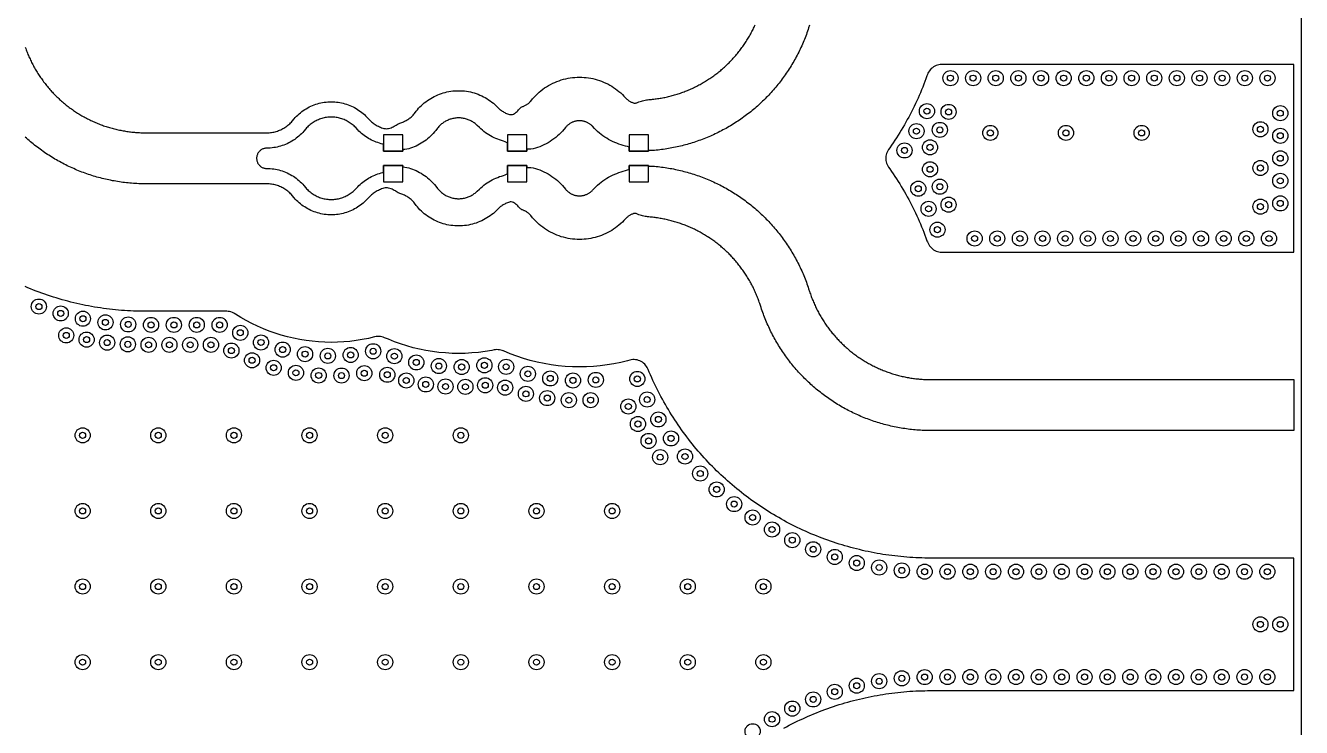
# Model space of a CAD drawing. Header units: millimetres. Extents: x 0 to 99, y -63 to 63.
# Drawn here: x 56.86 to 99.03, y -3.41 to 19.8 of the extents above; entities that cross this region are included whole.
import ezdxf

# ---------------------------------------------------------------- set-up
doc = ezdxf.new("R2010")
doc.units = ezdxf.units.MM
for name, color, linetype in [('BOARD_OUTLINE', 5, 'Continuous'), ('RES_PADS_0402', 6, 'Continuous'), ('TOP_COPPER', 1, 'Continuous'), ('TOP_GROUND_POUR', 3, 'Continuous'), ('VIA_HOLES', 7, 'Continuous'), ('VIA_PADS', 2, 'Continuous')]:
    doc.layers.add(name, color=color, linetype=linetype)

msp = doc.modelspace()

# ---------------------------------------------------------------- linework, layer by layer
at = {"layer": 'BOARD_OUTLINE'}
msp.add_lwpolyline([(-0.25, -63.449), (99.034, -63.449), (99.034, 63.449), (-0.25, 63.449)], close=True, dxfattribs=at)
at = {"layer": 'RES_PADS_0402'}
for points in [[(68.697, 15.65), (69.337, 15.65), (69.337, 16.19), (68.697, 16.19)], [(72.79, 15.65), (73.43, 15.65), (73.43, 16.19), (72.79, 16.19)], [(76.813, 15.65), (77.453, 15.65), (77.453, 16.19), (76.813, 16.19)], [(68.697, 14.63), (69.337, 14.63), (69.337, 15.17), (68.697, 15.17)], [(72.79, 14.63), (73.43, 14.63), (73.43, 15.17), (72.79, 15.17)], [(76.813, 14.63), (77.453, 14.63), (77.453, 15.17), (76.813, 15.17)]]:
    msp.add_lwpolyline(points, close=True, dxfattribs=at)
at = {"layer": 'TOP_COPPER'}
for points in [[(56.854, 19.08), (56.868, 19.04), (56.882, 19.001), (56.897, 18.962), (56.912, 18.924), (56.928, 18.885), (56.943, 18.846), (56.96, 18.808), (56.976, 18.77), (56.993, 18.732), (57.011, 18.694), (57.028, 18.656), (57.046, 18.619), (57.065, 18.581), (57.084, 18.544), (57.103, 18.507), (57.123, 18.47), (57.142, 18.434), (57.163, 18.398), (57.183, 18.361), (57.204, 18.325), (57.226, 18.29), (57.247, 18.254), (57.27, 18.219), (57.292, 18.184), (57.315, 18.149), (57.338, 18.114), (57.361, 18.08), (57.385, 18.045), (57.409, 18.011), (57.434, 17.978), (57.458, 17.944), (57.483, 17.911), (57.509, 17.878), (57.535, 17.845), (57.561, 17.813), (57.587, 17.781), (57.614, 17.749), (57.641, 17.717), (57.668, 17.686), (57.696, 17.654), (57.724, 17.624), (57.752, 17.593), (57.781, 17.563), (57.81, 17.533), (57.839, 17.503), (57.868, 17.473), (57.898, 17.444), (57.928, 17.415), (57.958, 17.387), (57.989, 17.359), (58.02, 17.331), (58.051, 17.303), (58.082, 17.276), (58.114, 17.249), (58.146, 17.222), (58.178, 17.195), (58.211, 17.169), (58.243, 17.144), (58.276, 17.118), (58.31, 17.093), (58.343, 17.068), (58.377, 17.044), (58.411, 17.02), (58.445, 16.996), (58.479, 16.973), (58.514, 16.949), (58.549, 16.927), (58.584, 16.904), (58.619, 16.882), (58.655, 16.86), (58.691, 16.839), (58.727, 16.818), (58.763, 16.797), (58.799, 16.777), (58.836, 16.757), (58.873, 16.738), (58.91, 16.718), (58.947, 16.7), (58.984, 16.681), (59.022, 16.663), (59.059, 16.645), (59.097, 16.628), (59.135, 16.611), (59.173, 16.594), (59.212, 16.578), (59.25, 16.562), (59.289, 16.547), (59.328, 16.532), (59.367, 16.517), (59.406, 16.503), (59.445, 16.489), (59.484, 16.475), (59.524, 16.462), (59.564, 16.449), (59.603, 16.437), (59.643, 16.425), (59.683, 16.414), (59.723, 16.402), (59.764, 16.392), (59.804, 16.381), (59.844, 16.371), (59.885, 16.362), (59.926, 16.352), (59.966, 16.344), (60.007, 16.335), (60.048, 16.327), (60.089, 16.32), (60.13, 16.313), (60.171, 16.306), (60.212, 16.299), (60.253, 16.294), (60.295, 16.288), (60.336, 16.283), (60.377, 16.278), (60.419, 16.274), (60.46, 16.27), (60.502, 16.266), (60.543, 16.263), (60.585, 16.261), (60.627, 16.258), (60.668, 16.257), (60.71, 16.255), (60.751, 16.254), (60.793, 16.253), (60.835, 16.253), (64.835, 16.253), (64.875, 16.254), (64.914, 16.256), (64.954, 16.26), (64.994, 16.265), (65.033, 16.271), (65.072, 16.279), (65.111, 16.288), (65.149, 16.299), (65.187, 16.311), (65.225, 16.324), (65.262, 16.339), (65.298, 16.355), (65.334, 16.372), (65.37, 16.39), (65.404, 16.41), (65.438, 16.431), (65.471, 16.454), (65.503, 16.477), (65.535, 16.502), (65.565, 16.527), (65.595, 16.554), (65.623, 16.582), (65.651, 16.61), (65.678, 16.64), (65.74, 16.716), (65.779, 16.759), (65.819, 16.801), (65.86, 16.841), (65.904, 16.88), (65.948, 16.918), (65.994, 16.954), (66.041, 16.988), (66.089, 17.02), (66.138, 17.051), (66.189, 17.08), (66.24, 17.107), (66.292, 17.132), (66.346, 17.155), (66.4, 17.177), (66.454, 17.196), (66.51, 17.213), (66.566, 17.229), (66.622, 17.242), (66.679, 17.254), (66.737, 17.263), (66.794, 17.27), (66.852, 17.275), (66.91, 17.279), (66.968, 17.28), (67.025, 17.279), (67.082, 17.276), (67.139, 17.271), (67.196, 17.263), (67.253, 17.254), (67.309, 17.243), (67.365, 17.23), (67.42, 17.215), (67.475, 17.198), (67.529, 17.179), (67.582, 17.159), (67.635, 17.136), (67.686, 17.112), (67.737, 17.085), (67.787, 17.057), (67.836, 17.027), (67.884, 16.996), (67.93, 16.963), (67.976, 16.928), (68.02, 16.891), (68.063, 16.854), (68.104, 16.814), (68.144, 16.773), (68.209, 16.702), (68.237, 16.674), (68.265, 16.647), (68.295, 16.621), (68.325, 16.596), (68.356, 16.572), (68.388, 16.549), (68.421, 16.527), (68.455, 16.507), (68.489, 16.488), (68.524, 16.47), (68.559, 16.453), (68.595, 16.437), (68.632, 16.423), (68.669, 16.41), (68.706, 16.399), (68.745, 16.391), (68.785, 16.388), (68.824, 16.39), (68.864, 16.396), (68.904, 16.406), (68.942, 16.419), (68.98, 16.435), (69.017, 16.453), (69.051, 16.472), (69.085, 16.491), (69.117, 16.511), (69.149, 16.53), (69.179, 16.547), (69.209, 16.563), (69.239, 16.576), (69.27, 16.587), (69.3, 16.597), (69.33, 16.608), (69.36, 16.62), (69.389, 16.633), (69.418, 16.647), (69.447, 16.662), (69.474, 16.678), (69.502, 16.695), (69.528, 16.713), (69.554, 16.732), (69.579, 16.752), (69.604, 16.772), (69.627, 16.794), (69.65, 16.817), (69.672, 16.84), (69.694, 16.864), (69.714, 16.889), (69.772, 16.966), (69.813, 17.016), (69.856, 17.064), (69.9, 17.111), (69.947, 17.156), (69.994, 17.2), (70.043, 17.242), (70.094, 17.282), (70.146, 17.32), (70.2, 17.356), (70.254, 17.39), (70.31, 17.423), (70.367, 17.453), (70.426, 17.481), (70.485, 17.507), (70.545, 17.531), (70.606, 17.553), (70.667, 17.572), (70.729, 17.59), (70.792, 17.605), (70.856, 17.617), (70.919, 17.628), (70.983, 17.636), (71.048, 17.642), (71.112, 17.645), (71.177, 17.646), (71.242, 17.645), (71.308, 17.642), (71.373, 17.636), (71.438, 17.627), (71.503, 17.616), (71.567, 17.603), (71.631, 17.588), (71.694, 17.57), (71.756, 17.55), (71.818, 17.527), (71.879, 17.503), (71.939, 17.476), (71.998, 17.447), (72.055, 17.416), (72.112, 17.383), (72.167, 17.347), (72.221, 17.31), (72.274, 17.271), (72.325, 17.23), (72.374, 17.187), (72.422, 17.142), (72.491, 17.072), (72.515, 17.05), (72.54, 17.029), (72.565, 17.008), (72.591, 16.989), (72.618, 16.97), (72.645, 16.953), (72.673, 16.936), (72.702, 16.921), (72.731, 16.906), (72.761, 16.893), (72.791, 16.881), (72.822, 16.87), (72.853, 16.86), (72.885, 16.854), (72.918, 16.854), (72.952, 16.86), (72.986, 16.872), (73.019, 16.888), (73.051, 16.908), (73.081, 16.932), (73.11, 16.957), (73.136, 16.984), (73.161, 17.01), (73.183, 17.036), (73.205, 17.059), (73.225, 17.08), (73.245, 17.097), (73.265, 17.11), (73.285, 17.119), (73.306, 17.126), (73.327, 17.134), (73.348, 17.143), (73.368, 17.152), (73.388, 17.162), (73.407, 17.173), (73.427, 17.184), (73.445, 17.197), (73.463, 17.21), (73.481, 17.223), (73.498, 17.238), (73.515, 17.252), (73.531, 17.268), (73.546, 17.284), (73.561, 17.301), (73.623, 17.377), (73.674, 17.435), (73.727, 17.49), (73.782, 17.543), (73.839, 17.595), (73.897, 17.644), (73.958, 17.691), (74.02, 17.735), (74.084, 17.777), (74.15, 17.817), (74.217, 17.854), (74.285, 17.889), (74.354, 17.921), (74.425, 17.95), (74.497, 17.977), (74.569, 18.001), (74.643, 18.023), (74.717, 18.041), (74.792, 18.057), (74.868, 18.07), (74.943, 18.08), (75.02, 18.087), (75.096, 18.091), (75.173, 18.093), (75.247, 18.091), (75.322, 18.087), (75.396, 18.081), (75.47, 18.071), (75.543, 18.059), (75.616, 18.044), (75.689, 18.026), (75.76, 18.006), (75.831, 17.983), (75.901, 17.958), (75.97, 17.93), (76.038, 17.899), (76.105, 17.867), (76.171, 17.831), (76.235, 17.793), (76.298, 17.753), (76.359, 17.711), (76.419, 17.666), (76.477, 17.62), (76.533, 17.571), (76.588, 17.52), (76.641, 17.467), (76.706, 17.397), (76.721, 17.381), (76.737, 17.366), (76.753, 17.352), (76.77, 17.339), (76.788, 17.326), (76.806, 17.313), (76.824, 17.302), (76.843, 17.291), (76.862, 17.28), (76.881, 17.271), (76.901, 17.262), (76.921, 17.254), (76.941, 17.246), (76.962, 17.24), (76.983, 17.236), (77.005, 17.234), (77.027, 17.236), (77.05, 17.24), (77.071, 17.246), (77.093, 17.254), (77.113, 17.264), (77.133, 17.275), (77.175, 17.288), (77.217, 17.299), (77.258, 17.311), (77.299, 17.322), (77.34, 17.331), (77.382, 17.339), (77.423, 17.345), (77.464, 17.349), (77.505, 17.353), (77.546, 17.357), (77.587, 17.361), (77.628, 17.366), (77.669, 17.371), (77.71, 17.376), (77.751, 17.382), (77.792, 17.388), (77.833, 17.395), (77.874, 17.402), (77.915, 17.41), (77.955, 17.417), (77.996, 17.426), (78.036, 17.434), (78.076, 17.443), (78.117, 17.453), (78.157, 17.463), (78.197, 17.473), (78.237, 17.484), (78.277, 17.495), (78.317, 17.506), (78.356, 17.518), (78.396, 17.53), (78.435, 17.543), (78.474, 17.555), (78.514, 17.569), (78.553, 17.583), (78.591, 17.597), (78.63, 17.611), (78.669, 17.626), (78.707, 17.641), (78.745, 17.657), (78.784, 17.673), (78.822, 17.689), (78.859, 17.706), (78.897, 17.723), (78.935, 17.741), (78.972, 17.758), (79.009, 17.777), (79.046, 17.795), (79.083, 17.814), (79.119, 17.834), (79.156, 17.853), (79.192, 17.873), (79.228, 17.894), (79.264, 17.914), (79.299, 17.935), (79.335, 17.957), (79.37, 17.979), (79.405, 18.001), (79.439, 18.023), (79.474, 18.046), (79.508, 18.069), (79.542, 18.093), (79.576, 18.116), (79.61, 18.14), (79.643, 18.165), (79.676, 18.19), (79.709, 18.215), (79.742, 18.24), (79.774, 18.266), (79.806, 18.292), (79.838, 18.318), (79.87, 18.345), (79.901, 18.372), (79.932, 18.399), (79.963, 18.427), (79.993, 18.455), (80.024, 18.483), (80.054, 18.512), (80.083, 18.54), (80.113, 18.569), (80.142, 18.599), (80.171, 18.629), (80.199, 18.658), (80.227, 18.689), (80.255, 18.719), (80.283, 18.75), (80.31, 18.781), (80.337, 18.812), (80.364, 18.844), (80.39, 18.876), (80.417, 18.908), (80.442, 18.94), (80.468, 18.973), (80.493, 19.005), (80.518, 19.039), (80.542, 19.072), (80.566, 19.105), (80.59, 19.139), (80.614, 19.173), (80.637, 19.208), (80.66, 19.242), (80.682, 19.277), (80.705, 19.312), (80.726, 19.347), (80.748, 19.382), (80.769, 19.418), (80.79, 19.453), (80.81, 19.489), (80.83, 19.526), (80.85, 19.562), (80.869, 19.599), (80.888, 19.635), (80.907, 19.672), (80.925, 19.709), (80.943, 19.747), (80.961, 19.784), (80.978, 19.822)], [(82.775, 19.817), (82.745, 19.723), (82.727, 19.668), (82.708, 19.613), (82.689, 19.559), (82.669, 19.504), (82.649, 19.45), (82.628, 19.396), (82.606, 19.342), (82.584, 19.289), (82.562, 19.235), (82.539, 19.182), (82.515, 19.129), (82.491, 19.077), (82.467, 19.024), (82.442, 18.972), (82.416, 18.92), (82.39, 18.868), (82.364, 18.817), (82.337, 18.766), (82.309, 18.715), (82.281, 18.664), (82.252, 18.614), (82.223, 18.564), (82.194, 18.514), (82.164, 18.464), (82.133, 18.415), (82.102, 18.366), (82.071, 18.318), (82.039, 18.269), (82.006, 18.221), (81.973, 18.174), (81.94, 18.127), (81.906, 18.08), (81.872, 18.033), (81.837, 17.987), (81.802, 17.941), (81.766, 17.895), (81.73, 17.85), (81.693, 17.805), (81.656, 17.76), (81.619, 17.716), (81.581, 17.672), (81.543, 17.629), (81.504, 17.586), (81.465, 17.543), (81.425, 17.501), (81.386, 17.459), (81.345, 17.417), (81.304, 17.376), (81.263, 17.335), (81.222, 17.295), (81.18, 17.255), (81.137, 17.216), (81.095, 17.177), (81.052, 17.138), (81.008, 17.1), (80.964, 17.062), (80.92, 17.025), (80.875, 16.988), (80.83, 16.951), (80.785, 16.915), (80.739, 16.88), (80.693, 16.844), (80.647, 16.81), (80.6, 16.776), (80.553, 16.742), (80.506, 16.708), (80.458, 16.676), (80.41, 16.643), (80.362, 16.611), (80.313, 16.58), (80.264, 16.549), (80.215, 16.518), (80.166, 16.488), (80.116, 16.459), (80.066, 16.43), (80.015, 16.401), (79.965, 16.373), (79.914, 16.346), (79.862, 16.319), (79.811, 16.292), (79.759, 16.266), (79.707, 16.241), (79.655, 16.216), (79.603, 16.191), (79.55, 16.167), (79.497, 16.144), (79.444, 16.121), (79.39, 16.099), (79.337, 16.077), (79.283, 16.055), (79.229, 16.035), (79.175, 16.014), (79.12, 15.994), (79.066, 15.975), (79.011, 15.957), (78.956, 15.938), (78.901, 15.921), (78.845, 15.904), (78.79, 15.887), (78.734, 15.871), (78.678, 15.856), (78.622, 15.841), (78.566, 15.827), (78.51, 15.813), (78.454, 15.8), (78.397, 15.787), (78.341, 15.775), (78.284, 15.763), (78.227, 15.752), (78.17, 15.742), (78.113, 15.732), (78.056, 15.723), (77.999, 15.714), (77.941, 15.706), (77.884, 15.698), (77.826, 15.691), (77.769, 15.684), (77.711, 15.678), (77.654, 15.673), (77.596, 15.668), (77.538, 15.665), (77.48, 15.665), (77.453, 15.666), (77.453, 15.65), (76.813, 15.65), (76.813, 15.78), (76.761, 15.795), (76.688, 15.815), (76.617, 15.837), (76.545, 15.859), (76.475, 15.882), (76.404, 15.907), (76.335, 15.935), (76.267, 15.965), (76.201, 15.998), (76.135, 16.034), (76.071, 16.071), (76.008, 16.111), (75.947, 16.154), (75.887, 16.198), (75.829, 16.245), (75.772, 16.294), (75.718, 16.345), (75.665, 16.398), (75.6, 16.468), (75.585, 16.484), (75.569, 16.498), (75.552, 16.513), (75.535, 16.526), (75.518, 16.539), (75.5, 16.551), (75.482, 16.563), (75.463, 16.574), (75.444, 16.584), (75.425, 16.594), (75.405, 16.603), (75.385, 16.611), (75.364, 16.618), (75.344, 16.625), (75.323, 16.631), (75.302, 16.636), (75.281, 16.64), (75.259, 16.644), (75.238, 16.647), (75.216, 16.649), (75.194, 16.65), (75.173, 16.65), (75.15, 16.65), (75.128, 16.649), (75.106, 16.647), (75.084, 16.644), (75.062, 16.64), (75.04, 16.635), (75.018, 16.63), (74.997, 16.624), (74.976, 16.617), (74.955, 16.609), (74.934, 16.6), (74.914, 16.591), (74.894, 16.581), (74.875, 16.57), (74.856, 16.558), (74.837, 16.546), (74.819, 16.533), (74.801, 16.52), (74.784, 16.505), (74.768, 16.49), (74.752, 16.475), (74.736, 16.459), (74.722, 16.442), (74.659, 16.366), (74.608, 16.308), (74.555, 16.253), (74.5, 16.199), (74.444, 16.148), (74.385, 16.099), (74.324, 16.052), (74.262, 16.008), (74.198, 15.966), (74.133, 15.926), (74.066, 15.889), (73.998, 15.854), (73.928, 15.822), (73.857, 15.792), (73.786, 15.766), (73.713, 15.742), (73.639, 15.723), (73.563, 15.712), (73.486, 15.709), (73.43, 15.712), (73.43, 15.65), (72.79, 15.65), (72.79, 15.922), (72.779, 15.927), (72.717, 15.953), (72.655, 15.976), (72.592, 15.997), (72.53, 16.017), (72.468, 16.04), (72.408, 16.064), (72.348, 16.091), (72.289, 16.12), (72.231, 16.151), (72.175, 16.185), (72.119, 16.22), (72.065, 16.257), (72.013, 16.297), (71.962, 16.338), (71.912, 16.381), (71.864, 16.425), (71.795, 16.495), (71.771, 16.517), (71.747, 16.539), (71.721, 16.559), (71.695, 16.579), (71.668, 16.597), (71.641, 16.615), (71.613, 16.631), (71.584, 16.647), (71.555, 16.661), (71.525, 16.674), (71.495, 16.687), (71.465, 16.698), (71.434, 16.708), (71.402, 16.717), (71.371, 16.724), (71.339, 16.731), (71.307, 16.736), (71.274, 16.74), (71.242, 16.743), (71.209, 16.745), (71.177, 16.746), (71.145, 16.745), (71.113, 16.743), (71.081, 16.74), (71.049, 16.736), (71.017, 16.731), (70.986, 16.725), (70.955, 16.717), (70.924, 16.709), (70.893, 16.699), (70.863, 16.688), (70.833, 16.676), (70.804, 16.664), (70.775, 16.65), (70.747, 16.635), (70.719, 16.618), (70.692, 16.601), (70.665, 16.583), (70.639, 16.565), (70.614, 16.545), (70.59, 16.524), (70.566, 16.502), (70.543, 16.48), (70.521, 16.457), (70.5, 16.432), (70.479, 16.408), (70.421, 16.331), (70.38, 16.281), (70.337, 16.232), (70.293, 16.185), (70.247, 16.14), (70.199, 16.097), (70.15, 16.055), (70.099, 16.015), (70.047, 15.977), (69.994, 15.94), (69.939, 15.906), (69.883, 15.874), (69.826, 15.843), (69.768, 15.815), (69.709, 15.789), (69.649, 15.765), (69.588, 15.744), (69.526, 15.724), (69.463, 15.71), (69.399, 15.701), (69.337, 15.697), (69.337, 15.65), (68.697, 15.65), (68.697, 15.865), (68.674, 15.874), (68.619, 15.893), (68.565, 15.911), (68.51, 15.928), (68.456, 15.947), (68.403, 15.967), (68.35, 15.99), (68.298, 16.014), (68.247, 16.041), (68.198, 16.069), (68.149, 16.099), (68.101, 16.13), (68.054, 16.163), (68.009, 16.198), (67.965, 16.235), (67.922, 16.272), (67.88, 16.312), (67.84, 16.353), (67.775, 16.424), (67.748, 16.452), (67.719, 16.479), (67.69, 16.505), (67.66, 16.53), (67.628, 16.554), (67.596, 16.577), (67.564, 16.599), (67.53, 16.619), (67.496, 16.638), (67.461, 16.656), (67.425, 16.673), (67.389, 16.689), (67.353, 16.703), (67.316, 16.716), (67.278, 16.727), (67.24, 16.738), (67.202, 16.747), (67.163, 16.754), (67.125, 16.761), (67.086, 16.765), (67.047, 16.769), (67.007, 16.771), (66.968, 16.772), (66.928, 16.771), (66.888, 16.769), (66.849, 16.765), (66.809, 16.76), (66.77, 16.754), (66.731, 16.746), (66.692, 16.737), (66.654, 16.726), (66.616, 16.714), (66.578, 16.701), (66.541, 16.686), (66.504, 16.67), (66.468, 16.653), (66.433, 16.634), (66.399, 16.615), (66.365, 16.594), (66.332, 16.571), (66.299, 16.548), (66.268, 16.523), (66.238, 16.498), (66.208, 16.471), (66.179, 16.443), (66.152, 16.414), (66.125, 16.385), (66.063, 16.309), (66.024, 16.266), (65.984, 16.224), (65.942, 16.183), (65.899, 16.144), (65.855, 16.107), (65.809, 16.071), (65.762, 16.037), (65.714, 16.005), (65.665, 15.974), (65.614, 15.945), (65.563, 15.918), (65.51, 15.893), (65.457, 15.87), (65.403, 15.848), (65.348, 15.829), (65.293, 15.811), (65.237, 15.796), (65.181, 15.783), (65.124, 15.771), (65.066, 15.762), (65.009, 15.755), (64.951, 15.749), (64.893, 15.746), (64.835, 15.745), (64.813, 15.745), (64.791, 15.742), (64.769, 15.739), (64.748, 15.734), (64.727, 15.727), (64.706, 15.72), (64.686, 15.711), (64.667, 15.7), (64.649, 15.689), (64.631, 15.676), (64.614, 15.662), (64.598, 15.647), (64.583, 15.631), (64.569, 15.614), (64.556, 15.596), (64.544, 15.578), (64.534, 15.558), (64.525, 15.538), (64.517, 15.518), (64.511, 15.497), (64.506, 15.475), (64.502, 15.454), (64.5, 15.432), (64.5, 15.41), (64.5, 15.388), (64.502, 15.366), (64.506, 15.345), (64.511, 15.323), (64.517, 15.302), (64.525, 15.282), (64.534, 15.262), (64.544, 15.242), (64.556, 15.224), (64.569, 15.206), (64.583, 15.189), (64.598, 15.173), (64.614, 15.158), (64.631, 15.144), (64.649, 15.131), (64.667, 15.12), (64.686, 15.109), (64.706, 15.1), (64.727, 15.093), (64.748, 15.086), (64.769, 15.081), (64.791, 15.078), (64.813, 15.075), (64.835, 15.075), (64.893, 15.074), (64.951, 15.071), (65.009, 15.065), (65.066, 15.058), (65.124, 15.049), (65.181, 15.037), (65.237, 15.024), (65.293, 15.009), (65.348, 14.991), (65.403, 14.972), (65.457, 14.95), (65.51, 14.927), (65.563, 14.902), (65.614, 14.875), (65.665, 14.846), (65.714, 14.815), (65.762, 14.783), (65.809, 14.749), (65.855, 14.713), (65.899, 14.676), (65.942, 14.637), (65.984, 14.596), (66.024, 14.554), (66.063, 14.511), (66.125, 14.435), (66.152, 14.406), (66.179, 14.377), (66.208, 14.349), (66.238, 14.322), (66.268, 14.297), (66.299, 14.272), (66.332, 14.249), (66.365, 14.226), (66.399, 14.205), (66.433, 14.186), (66.468, 14.167), (66.504, 14.15), (66.541, 14.134), (66.578, 14.119), (66.616, 14.106), (66.654, 14.094), (66.692, 14.083), (66.731, 14.074), (66.77, 14.066), (66.809, 14.06), (66.849, 14.055), (66.888, 14.051), (66.928, 14.049), (66.968, 14.048), (67.007, 14.049), (67.047, 14.051), (67.086, 14.055), (67.125, 14.059), (67.163, 14.066), (67.202, 14.073), (67.24, 14.082), (67.278, 14.093), (67.316, 14.104), (67.353, 14.117), (67.389, 14.131), (67.425, 14.147), (67.461, 14.164), (67.496, 14.182), (67.53, 14.201), (67.564, 14.221), (67.596, 14.243), (67.628, 14.266), (67.66, 14.29), (67.69, 14.315), (67.719, 14.341), (67.748, 14.368), (67.775, 14.396), (67.84, 14.467), (67.88, 14.508), (67.922, 14.548), (67.965, 14.585), (68.009, 14.622), (68.054, 14.657), (68.101, 14.69), (68.149, 14.721), (68.198, 14.751), (68.247, 14.779), (68.298, 14.806), (68.35, 14.83), (68.403, 14.853), (68.456, 14.873), (68.51, 14.892), (68.565, 14.909), (68.619, 14.927), (68.674, 14.946), (68.697, 14.955), (68.697, 15.17), (69.337, 15.17), (69.337, 15.123), (69.399, 15.119), (69.463, 15.11), (69.526, 15.096), (69.588, 15.076), (69.649, 15.055), (69.709, 15.031), (69.768, 15.005), (69.826, 14.977), (69.883, 14.946), (69.939, 14.914), (69.994, 14.88), (70.047, 14.843), (70.099, 14.805), (70.15, 14.765), (70.199, 14.723), (70.247, 14.68), (70.293, 14.635), (70.337, 14.588), (70.38, 14.539), (70.421, 14.489), (70.479, 14.412), (70.5, 14.388), (70.521, 14.363), (70.543, 14.34), (70.566, 14.318), (70.59, 14.296), (70.614, 14.275), (70.639, 14.255), (70.665, 14.237), (70.692, 14.219), (70.719, 14.202), (70.747, 14.185), (70.775, 14.17), (70.804, 14.156), (70.833, 14.144), (70.863, 14.132), (70.893, 14.121), (70.924, 14.111), (70.955, 14.103), (70.986, 14.095), (71.017, 14.089), (71.049, 14.084), (71.081, 14.08), (71.113, 14.077), (71.145, 14.075), (71.177, 14.074), (71.209, 14.075), (71.242, 14.077), (71.274, 14.08), (71.307, 14.084), (71.339, 14.089), (71.371, 14.096), (71.402, 14.103), (71.434, 14.112), (71.465, 14.122), (71.495, 14.133), (71.525, 14.146), (71.555, 14.159), (71.584, 14.173), (71.613, 14.189), (71.641, 14.205), (71.668, 14.223), (71.695, 14.241), (71.721, 14.261), (71.747, 14.281), (71.771, 14.303), (71.795, 14.325), (71.864, 14.395), (71.912, 14.439), (71.962, 14.482), (72.013, 14.523), (72.065, 14.563), (72.119, 14.6), (72.175, 14.635), (72.231, 14.669), (72.289, 14.7), (72.348, 14.729), (72.408, 14.756), (72.468, 14.78), (72.53, 14.803), (72.592, 14.823), (72.655, 14.844), (72.717, 14.867), (72.779, 14.893), (72.79, 14.898), (72.79, 15.17), (73.43, 15.17), (73.43, 15.108), (73.486, 15.111), (73.563, 15.108), (73.639, 15.097), (73.713, 15.078), (73.786, 15.054), (73.857, 15.028), (73.928, 14.998), (73.998, 14.966), (74.066, 14.931), (74.133, 14.894), (74.198, 14.854), (74.262, 14.812), (74.324, 14.768), (74.385, 14.721), (74.444, 14.672), (74.5, 14.621), (74.555, 14.567), (74.608, 14.512), (74.659, 14.454), (74.722, 14.378), (74.736, 14.361), (74.752, 14.345), (74.768, 14.33), (74.784, 14.315), (74.801, 14.3), (74.819, 14.287), (74.837, 14.274), (74.856, 14.262), (74.875, 14.25), (74.894, 14.239), (74.914, 14.229), (74.934, 14.22), (74.955, 14.211), (74.976, 14.203), (74.997, 14.196), (75.018, 14.19), (75.04, 14.185), (75.062, 14.18), (75.084, 14.176), (75.106, 14.173), (75.128, 14.171), (75.15, 14.17), (75.173, 14.17), (75.194, 14.17), (75.216, 14.171), (75.238, 14.173), (75.259, 14.176), (75.281, 14.18), (75.302, 14.184), (75.323, 14.189), (75.344, 14.195), (75.364, 14.202), (75.385, 14.209), (75.405, 14.217), (75.425, 14.226), (75.444, 14.236), (75.463, 14.246), (75.482, 14.257), (75.5, 14.269), (75.518, 14.281), (75.535, 14.294), (75.552, 14.307), (75.569, 14.322), (75.585, 14.336), (75.6, 14.352), (75.665, 14.422), (75.718, 14.475), (75.772, 14.526), (75.829, 14.575), (75.887, 14.622), (75.947, 14.666), (76.008, 14.709), (76.071, 14.749), (76.135, 14.786), (76.201, 14.822), (76.267, 14.855), (76.335, 14.885), (76.404, 14.913), (76.475, 14.938), (76.545, 14.961), (76.617, 14.983), (76.688, 15.005), (76.761, 15.025), (76.813, 15.04), (76.813, 15.17), (77.453, 15.17), (77.453, 15.154), (77.48, 15.155), (77.538, 15.155), (77.596, 15.152), (77.654, 15.147), (77.711, 15.142), (77.769, 15.136), (77.826, 15.129), (77.884, 15.122), (77.941, 15.114), (77.999, 15.106), (78.056, 15.097), (78.113, 15.088), (78.17, 15.078), (78.227, 15.068), (78.284, 15.057), (78.341, 15.045), (78.397, 15.033), (78.454, 15.02), (78.51, 15.007), (78.566, 14.993), (78.622, 14.979), (78.678, 14.964), (78.734, 14.949), (78.79, 14.933), (78.845, 14.916), (78.901, 14.899), (78.956, 14.882), (79.011, 14.863), (79.066, 14.845), (79.12, 14.826), (79.175, 14.806), (79.229, 14.785), (79.283, 14.765), (79.337, 14.743), (79.39, 14.721), (79.444, 14.699), (79.497, 14.676), (79.55, 14.653), (79.603, 14.629), (79.655, 14.604), (79.707, 14.579), (79.759, 14.554), (79.811, 14.528), (79.862, 14.501), (79.914, 14.474), (79.965, 14.447), (80.015, 14.419), (80.066, 14.39), (80.116, 14.361), (80.166, 14.332), (80.215, 14.302), (80.264, 14.271), (80.313, 14.24), (80.362, 14.209), (80.41, 14.177), (80.458, 14.144), (80.506, 14.112), (80.553, 14.078), (80.6, 14.044), (80.647, 14.01), (80.693, 13.976), (80.739, 13.94), (80.785, 13.905), (80.83, 13.869), (80.875, 13.832), (80.92, 13.795), (80.964, 13.758), (81.008, 13.72), (81.052, 13.682), (81.095, 13.643), (81.137, 13.604), (81.18, 13.565), (81.222, 13.525), (81.263, 13.485), (81.304, 13.444), (81.345, 13.403), (81.386, 13.361), (81.425, 13.319), (81.465, 13.277), (81.504, 13.234), (81.543, 13.191), (81.581, 13.148), (81.619, 13.104), (81.656, 13.06), (81.693, 13.015), (81.73, 12.97), (81.766, 12.925), (81.802, 12.879), (81.837, 12.833), (81.872, 12.787), (81.906, 12.74), (81.94, 12.693), (81.973, 12.646), (82.006, 12.599), (82.039, 12.551), (82.071, 12.502), (82.102, 12.454), (82.133, 12.405), (82.164, 12.356), (82.194, 12.306), (82.223, 12.256), (82.252, 12.206), (82.281, 12.156), (82.309, 12.105), (82.337, 12.054), (82.364, 12.003), (82.39, 11.952), (82.416, 11.9), (82.442, 11.848), (82.467, 11.796), (82.491, 11.743), (82.515, 11.691), (82.539, 11.638), (82.562, 11.585), (82.584, 11.531), (82.606, 11.478), (82.628, 11.424), (82.649, 11.37), (82.669, 11.316), (82.689, 11.261), (82.708, 11.207), (82.727, 11.152), (82.745, 11.097), (82.775, 11.003), (82.788, 10.963), (82.802, 10.924), (82.816, 10.885), (82.83, 10.846), (82.844, 10.808), (82.859, 10.769), (82.875, 10.731), (82.89, 10.692), (82.906, 10.654), (82.923, 10.616), (82.94, 10.578), (82.957, 10.541), (82.974, 10.503), (82.992, 10.466), (83.01, 10.429), (83.029, 10.392), (83.048, 10.355), (83.067, 10.319), (83.087, 10.282), (83.107, 10.246), (83.128, 10.21), (83.148, 10.174), (83.169, 10.139), (83.191, 10.104), (83.213, 10.068), (83.235, 10.033), (83.257, 9.999), (83.28, 9.964), (83.303, 9.93), (83.327, 9.896), (83.351, 9.862), (83.375, 9.829), (83.399, 9.795), (83.424, 9.762), (83.449, 9.729), (83.475, 9.697), (83.501, 9.664), (83.527, 9.632), (83.553, 9.601), (83.58, 9.569), (83.607, 9.538), (83.634, 9.507), (83.662, 9.476), (83.69, 9.445), (83.718, 9.415), (83.747, 9.385), (83.775, 9.356), (83.805, 9.326), (83.834, 9.297), (83.864, 9.268), (83.894, 9.24), (83.924, 9.212), (83.954, 9.184), (83.985, 9.156), (84.016, 9.129), (84.048, 9.102), (84.079, 9.075), (84.111, 9.049), (84.143, 9.023), (84.176, 8.997), (84.208, 8.972), (84.241, 8.946), (84.274, 8.922), (84.308, 8.897), (84.341, 8.873), (84.375, 8.849), (84.409, 8.826), (84.443, 8.803), (84.478, 8.78), (84.513, 8.757), (84.547, 8.735), (84.583, 8.714), (84.618, 8.692), (84.654, 8.671), (84.689, 8.65), (84.725, 8.63), (84.762, 8.61), (84.798, 8.59), (84.835, 8.571), (84.871, 8.552), (84.908, 8.533), (84.945, 8.515), (84.983, 8.497), (85.02, 8.48), (85.058, 8.463), (85.096, 8.446), (85.134, 8.43), (85.172, 8.414), (85.21, 8.398), (85.249, 8.383), (85.287, 8.368), (85.326, 8.353), (85.365, 8.339), (85.404, 8.326), (85.443, 8.312), (85.482, 8.299), (85.522, 8.287), (85.561, 8.274), (85.601, 8.263), (85.64, 8.251), (85.68, 8.24), (85.72, 8.23), (85.76, 8.219), (85.801, 8.21), (85.841, 8.2), (85.881, 8.191), (85.922, 8.182), (85.962, 8.174), (86.003, 8.166), (86.043, 8.159), (86.084, 8.152), (86.125, 8.145), (86.166, 8.139), (86.207, 8.133), (86.248, 8.127), (86.289, 8.122), (86.33, 8.118), (86.371, 8.114), (86.412, 8.11), (86.453, 8.106), (86.495, 8.103), (86.536, 8.101), (86.577, 8.098), (86.619, 8.096), (86.66, 8.095), (86.701, 8.094), (86.743, 8.093), (86.784, 8.093), (98.784, 8.093), (98.784, 6.407), (86.784, 6.407), (86.726, 6.407), (86.668, 6.408), (86.61, 6.409), (86.552, 6.411), (86.495, 6.414), (86.437, 6.417), (86.379, 6.421), (86.321, 6.425), (86.264, 6.43), (86.206, 6.435), (86.148, 6.441), (86.091, 6.448), (86.033, 6.455), (85.976, 6.462), (85.919, 6.471), (85.861, 6.479), (85.804, 6.489), (85.747, 6.499), (85.69, 6.509), (85.633, 6.52), (85.577, 6.532), (85.52, 6.544), (85.464, 6.556), (85.407, 6.57), (85.351, 6.583), (85.295, 6.598), (85.239, 6.613), (85.183, 6.628), (85.127, 6.644), (85.072, 6.661), (85.017, 6.678), (84.961, 6.695), (84.906, 6.713), (84.852, 6.732), (84.797, 6.751), (84.743, 6.771), (84.688, 6.791), (84.634, 6.812), (84.58, 6.833), (84.527, 6.855), (84.473, 6.878), (84.42, 6.901), (84.367, 6.924), (84.315, 6.948), (84.262, 6.973), (84.21, 6.998), (84.158, 7.023), (84.106, 7.049), (84.055, 7.076), (84.004, 7.103), (83.953, 7.13), (83.902, 7.158), (83.852, 7.187), (83.801, 7.216), (83.752, 7.245), (83.702, 7.275), (83.653, 7.306), (83.604, 7.337), (83.555, 7.368), (83.507, 7.4), (83.459, 7.432), (83.411, 7.465), (83.364, 7.499), (83.317, 7.532), (83.27, 7.567), (83.224, 7.601), (83.178, 7.636), (83.132, 7.672), (83.087, 7.708), (83.042, 7.745), (82.997, 7.781), (82.953, 7.819), (82.909, 7.857), (82.866, 7.895), (82.823, 7.933), (82.78, 7.973), (82.738, 8.012), (82.696, 8.052), (82.654, 8.092), (82.613, 8.133), (82.572, 8.174), (82.532, 8.216), (82.492, 8.258), (82.452, 8.3), (82.413, 8.343), (82.374, 8.386), (82.336, 8.429), (82.298, 8.473), (82.261, 8.517), (82.224, 8.562), (82.187, 8.606), (82.151, 8.652), (82.116, 8.697), (82.08, 8.743), (82.046, 8.79), (82.011, 8.836), (81.977, 8.883), (81.944, 8.931), (81.911, 8.978), (81.879, 9.026), (81.847, 9.074), (81.815, 9.123), (81.784, 9.172), (81.754, 9.221), (81.724, 9.271), (81.694, 9.32), (81.665, 9.371), (81.636, 9.421), (81.608, 9.471), (81.581, 9.522), (81.554, 9.574), (81.527, 9.625), (81.501, 9.677), (81.475, 9.729), (81.45, 9.781), (81.426, 9.833), (81.402, 9.886), (81.378, 9.939), (81.355, 9.992), (81.333, 10.045), (81.311, 10.099), (81.289, 10.153), (81.269, 10.207), (81.248, 10.261), (81.228, 10.315), (81.209, 10.37), (81.19, 10.425), (81.172, 10.48), (81.142, 10.574), (81.129, 10.614), (81.115, 10.653), (81.102, 10.692), (81.087, 10.73), (81.073, 10.769), (81.058, 10.808), (81.043, 10.846), (81.027, 10.884), (81.011, 10.923), (80.994, 10.961), (80.978, 10.998), (80.961, 11.036), (80.943, 11.073), (80.925, 11.111), (80.907, 11.148), (80.888, 11.185), (80.869, 11.221), (80.85, 11.258), (80.83, 11.294), (80.81, 11.331), (80.79, 11.367), (80.769, 11.402), (80.748, 11.438), (80.726, 11.473), (80.705, 11.508), (80.682, 11.543), (80.66, 11.578), (80.637, 11.612), (80.614, 11.647), (80.59, 11.681), (80.566, 11.715), (80.542, 11.748), (80.518, 11.781), (80.493, 11.815), (80.468, 11.847), (80.442, 11.88), (80.417, 11.912), (80.39, 11.944), (80.364, 11.976), (80.337, 12.008), (80.31, 12.039), (80.283, 12.07), (80.255, 12.101), (80.227, 12.131), (80.199, 12.162), (80.171, 12.191), (80.142, 12.221), (80.113, 12.251), (80.083, 12.28), (80.054, 12.308), (80.024, 12.337), (79.993, 12.365), (79.963, 12.393), (79.932, 12.421), (79.901, 12.448), (79.87, 12.475), (79.838, 12.502), (79.806, 12.528), (79.774, 12.554), (79.742, 12.58), (79.709, 12.605), (79.676, 12.63), (79.643, 12.655), (79.61, 12.68), (79.576, 12.704), (79.542, 12.727), (79.508, 12.751), (79.474, 12.774), (79.439, 12.797), (79.405, 12.819), (79.37, 12.841), (79.335, 12.863), (79.299, 12.885), (79.264, 12.906), (79.228, 12.926), (79.192, 12.947), (79.156, 12.967), (79.119, 12.986), (79.083, 13.006), (79.046, 13.025), (79.009, 13.043), (78.972, 13.062), (78.935, 13.079), (78.897, 13.097), (78.859, 13.114), (78.822, 13.131), (78.784, 13.147), (78.745, 13.163), (78.707, 13.179), (78.669, 13.194), (78.63, 13.209), (78.591, 13.223), (78.553, 13.237), (78.514, 13.251), (78.474, 13.265), (78.435, 13.277), (78.396, 13.29), (78.356, 13.302), (78.317, 13.314), (78.277, 13.325), (78.237, 13.336), (78.197, 13.347), (78.157, 13.357), (78.117, 13.367), (78.076, 13.377), (78.036, 13.386), (77.996, 13.394), (77.955, 13.403), (77.915, 13.41), (77.874, 13.418), (77.833, 13.425), (77.792, 13.432), (77.751, 13.438), (77.71, 13.444), (77.669, 13.449), (77.628, 13.454), (77.587, 13.459), (77.546, 13.463), (77.505, 13.467), (77.464, 13.471), (77.423, 13.475), (77.382, 13.481), (77.34, 13.489), (77.299, 13.498), (77.258, 13.509), (77.217, 13.521), (77.175, 13.532), (77.133, 13.545), (77.113, 13.556), (77.093, 13.566), (77.071, 13.574), (77.05, 13.58), (77.027, 13.584), (77.005, 13.586), (76.983, 13.584), (76.962, 13.58), (76.941, 13.574), (76.921, 13.566), (76.901, 13.558), (76.881, 13.549), (76.862, 13.54), (76.843, 13.529), (76.824, 13.518), (76.806, 13.507), (76.788, 13.494), (76.77, 13.481), (76.753, 13.468), (76.737, 13.454), (76.721, 13.439), (76.706, 13.423), (76.641, 13.353), (76.588, 13.3), (76.533, 13.249), (76.477, 13.2), (76.419, 13.154), (76.359, 13.109), (76.298, 13.067), (76.235, 13.027), (76.171, 12.989), (76.105, 12.953), (76.038, 12.921), (75.97, 12.89), (75.901, 12.862), (75.831, 12.837), (75.76, 12.814), (75.689, 12.794), (75.616, 12.776), (75.543, 12.761), (75.47, 12.749), (75.396, 12.739), (75.322, 12.733), (75.247, 12.729), (75.173, 12.727), (75.096, 12.729), (75.02, 12.733), (74.943, 12.74), (74.868, 12.75), (74.792, 12.763), (74.717, 12.779), (74.643, 12.797), (74.569, 12.819), (74.497, 12.843), (74.425, 12.87), (74.354, 12.899), (74.285, 12.931), (74.217, 12.966), (74.15, 13.003), (74.084, 13.043), (74.02, 13.085), (73.958, 13.129), (73.897, 13.176), (73.839, 13.225), (73.782, 13.277), (73.727, 13.33), (73.674, 13.385), (73.623, 13.443), (73.561, 13.519), (73.546, 13.536), (73.531, 13.552), (73.515, 13.568), (73.498, 13.582), (73.481, 13.597), (73.463, 13.61), (73.445, 13.623), (73.427, 13.636), (73.407, 13.647), (73.388, 13.658), (73.368, 13.668), (73.348, 13.677), (73.327, 13.686), (73.306, 13.694), (73.285, 13.701), (73.265, 13.71), (73.245, 13.723), (73.225, 13.74), (73.205, 13.761), (73.183, 13.784), (73.161, 13.81), (73.136, 13.836), (73.11, 13.863), (73.081, 13.888), (73.051, 13.912), (73.019, 13.932), (72.986, 13.948), (72.952, 13.96), (72.918, 13.966), (72.885, 13.966), (72.853, 13.96), (72.822, 13.95), (72.791, 13.939), (72.761, 13.927), (72.731, 13.914), (72.702, 13.899), (72.673, 13.884), (72.645, 13.867), (72.618, 13.85), (72.591, 13.831), (72.565, 13.812), (72.54, 13.791), (72.515, 13.77), (72.491, 13.748), (72.422, 13.678), (72.374, 13.633), (72.325, 13.59), (72.274, 13.549), (72.221, 13.51), (72.167, 13.473), (72.112, 13.437), (72.055, 13.404), (71.998, 13.373), (71.939, 13.344), (71.879, 13.317), (71.818, 13.293), (71.756, 13.27), (71.694, 13.25), (71.631, 13.232), (71.567, 13.217), (71.503, 13.204), (71.438, 13.193), (71.373, 13.184), (71.308, 13.178), (71.242, 13.175), (71.177, 13.174), (71.112, 13.175), (71.048, 13.178), (70.983, 13.184), (70.919, 13.192), (70.856, 13.203), (70.792, 13.215), (70.729, 13.23), (70.667, 13.248), (70.606, 13.267), (70.545, 13.289), (70.485, 13.313), (70.426, 13.339), (70.367, 13.367), (70.31, 13.397), (70.254, 13.43), (70.2, 13.464), (70.146, 13.5), (70.094, 13.538), (70.043, 13.578), (69.994, 13.62), (69.947, 13.664), (69.9, 13.709), (69.856, 13.756), (69.813, 13.804), (69.772, 13.854), (69.714, 13.931), (69.694, 13.956), (69.672, 13.98), (69.65, 14.003), (69.627, 14.026), (69.604, 14.048), (69.579, 14.068), (69.554, 14.088), (69.528, 14.107), (69.502, 14.125), (69.474, 14.142), (69.447, 14.158), (69.418, 14.173), (69.389, 14.187), (69.36, 14.2), (69.33, 14.212), (69.3, 14.223), (69.27, 14.233), (69.239, 14.244), (69.209, 14.257), (69.179, 14.273), (69.149, 14.29), (69.117, 14.309), (69.085, 14.329), (69.051, 14.348), (69.017, 14.367), (68.98, 14.385), (68.942, 14.401), (68.904, 14.414), (68.864, 14.424), (68.824, 14.43), (68.785, 14.432), (68.745, 14.429), (68.706, 14.421), (68.669, 14.41), (68.632, 14.397), (68.595, 14.383), (68.559, 14.367), (68.524, 14.35), (68.489, 14.332), (68.455, 14.313), (68.421, 14.293), (68.388, 14.271), (68.356, 14.248), (68.325, 14.224), (68.295, 14.199), (68.265, 14.173), (68.237, 14.146), (68.209, 14.118), (68.144, 14.047), (68.104, 14.006), (68.063, 13.966), (68.02, 13.929), (67.976, 13.892), (67.93, 13.857), (67.884, 13.824), (67.836, 13.793), (67.787, 13.763), (67.737, 13.735), (67.686, 13.708), (67.635, 13.684), (67.582, 13.661), (67.529, 13.641), (67.475, 13.622), (67.42, 13.605), (67.365, 13.59), (67.309, 13.577), (67.253, 13.566), (67.196, 13.557), (67.139, 13.549), (67.082, 13.544), (67.025, 13.541), (66.968, 13.54), (66.91, 13.541), (66.852, 13.545), (66.794, 13.55), (66.737, 13.557), (66.679, 13.566), (66.622, 13.578), (66.566, 13.591), (66.51, 13.607), (66.454, 13.624), (66.4, 13.643), (66.346, 13.665), (66.292, 13.688), (66.24, 13.713), (66.189, 13.74), (66.138, 13.769), (66.089, 13.8), (66.041, 13.832), (65.994, 13.866), (65.948, 13.902), (65.904, 13.94), (65.86, 13.979), (65.819, 14.019), (65.779, 14.061), (65.74, 14.104), (65.678, 14.18), (65.651, 14.21), (65.623, 14.238), (65.595, 14.266), (65.565, 14.293), (65.535, 14.318), (65.503, 14.343), (65.471, 14.366), (65.438, 14.389), (65.404, 14.41), (65.37, 14.43), (65.334, 14.448), (65.298, 14.465), (65.262, 14.481), (65.225, 14.496), (65.187, 14.509), (65.149, 14.521), (65.111, 14.532), (65.072, 14.541), (65.033, 14.549), (64.994, 14.555), (64.954, 14.56), (64.914, 14.564), (64.875, 14.566), (64.835, 14.567), (60.835, 14.567), (60.776, 14.567), (60.718, 14.568), (60.66, 14.569), (60.602, 14.571), (60.543, 14.574), (60.485, 14.577), (60.427, 14.581), (60.369, 14.585), (60.311, 14.59), (60.253, 14.596), (60.195, 14.602), (60.137, 14.608), (60.079, 14.615), (60.021, 14.623), (59.963, 14.631), (59.906, 14.64), (59.848, 14.65), (59.791, 14.66), (59.733, 14.67), (59.676, 14.682), (59.619, 14.693), (59.562, 14.706), (59.505, 14.718), (59.448, 14.732), (59.392, 14.746), (59.335, 14.76), (59.279, 14.776), (59.223, 14.791), (59.167, 14.807), (59.111, 14.824), (59.055, 14.841), (59, 14.859), (58.944, 14.878), (58.889, 14.897), (58.834, 14.916), (58.779, 14.936), (58.725, 14.957), (58.671, 14.978), (58.616, 14.999), (58.562, 15.022), (58.509, 15.044), (58.455, 15.068), (58.402, 15.091), (58.349, 15.116), (58.296, 15.141), (58.244, 15.166), (58.191, 15.192), (58.139, 15.218), (58.088, 15.245), (58.036, 15.272), (57.985, 15.3), (57.934, 15.329), (57.883, 15.358), (57.833, 15.387), (57.783, 15.417), (57.733, 15.447), (57.684, 15.478), (57.635, 15.51), (57.586, 15.541), (57.537, 15.574), (57.489, 15.607), (57.441, 15.64), (57.394, 15.674), (57.346, 15.708), (57.3, 15.743), (57.253, 15.778), (57.207, 15.813), (57.161, 15.849), (57.116, 15.886), (57.07, 15.923), (57.026, 15.96), (56.981, 15.998), (56.937, 16.036), (56.894, 16.075), (56.851, 16.114)]]:
    msp.add_lwpolyline(points, dxfattribs=at)
at = {"layer": 'TOP_GROUND_POUR'}
msp.add_lwpolyline([(98.784, 18.511), (87.144, 18.511), (87.096, 18.508), (87.05, 18.502), (87.004, 18.491), (86.959, 18.475), (86.916, 18.456), (86.875, 18.432), (86.836, 18.405), (86.8, 18.374), (86.767, 18.34), (86.738, 18.303), (86.712, 18.263), (86.69, 18.221), (86.672, 18.177), (86.657, 18.134), (86.623, 18.041), (86.588, 17.948), (86.553, 17.856), (86.516, 17.763), (86.478, 17.671), (86.439, 17.58), (86.4, 17.489), (86.36, 17.398), (86.319, 17.308), (86.276, 17.218), (86.234, 17.128), (86.19, 17.04), (86.145, 16.951), (86.099, 16.863), (86.053, 16.775), (86.006, 16.688), (85.958, 16.601), (85.908, 16.515), (85.859, 16.429), (85.808, 16.343), (85.757, 16.258), (85.704, 16.174), (85.651, 16.09), (85.597, 16.007), (85.542, 15.924), (85.486, 15.842), (85.43, 15.76), (85.387, 15.699), (85.362, 15.659), (85.34, 15.617), (85.323, 15.573), (85.309, 15.527), (85.3, 15.481), (85.296, 15.433), (85.296, 15.386), (85.3, 15.339), (85.309, 15.292), (85.323, 15.247), (85.34, 15.203), (85.362, 15.16), (85.387, 15.121), (85.43, 15.059), (85.487, 14.978), (85.542, 14.896), (85.597, 14.813), (85.651, 14.73), (85.704, 14.646), (85.756, 14.561), (85.808, 14.477), (85.859, 14.391), (85.909, 14.305), (85.957, 14.219), (86.006, 14.132), (86.053, 14.045), (86.1, 13.957), (86.145, 13.869), (86.19, 13.781), (86.233, 13.691), (86.277, 13.602), (86.318, 13.512), (86.36, 13.422), (86.4, 13.331), (86.44, 13.24), (86.478, 13.148), (86.516, 13.057), (86.552, 12.964), (86.588, 12.872), (86.623, 12.779), (86.657, 12.686), (86.673, 12.643), (86.691, 12.599), (86.713, 12.557), (86.738, 12.517), (86.768, 12.48), (86.801, 12.446), (86.836, 12.415), (86.875, 12.388), (86.916, 12.364), (86.959, 12.345), (87.004, 12.329), (87.05, 12.318), (87.097, 12.312), (87.144, 12.309), (98.784, 12.309)], close=True, dxfattribs=at)
msp.add_lwpolyline([(81.93, -3.431), (82.018, -3.384), (82.105, -3.337), (82.194, -3.292), (82.282, -3.247), (82.371, -3.204), (82.461, -3.161), (82.551, -3.119), (82.641, -3.077), (82.732, -3.038), (82.823, -2.998), (82.915, -2.96), (83.007, -2.922), (83.099, -2.886), (83.191, -2.85), (83.284, -2.815), (83.378, -2.781), (83.471, -2.748), (83.565, -2.716), (83.66, -2.685), (83.754, -2.655), (83.849, -2.626), (83.944, -2.597), (84.04, -2.57), (84.135, -2.543), (84.231, -2.518), (84.327, -2.493), (84.424, -2.47), (84.52, -2.447), (84.617, -2.426), (84.714, -2.404), (84.812, -2.385), (84.909, -2.366), (85.007, -2.348), (85.104, -2.331), (85.202, -2.315), (85.3, -2.3), (85.399, -2.286), (85.497, -2.273), (85.596, -2.261), (85.694, -2.249), (85.793, -2.239), (85.892, -2.23), (85.991, -2.222), (86.09, -2.214), (86.189, -2.208), (86.288, -2.203), (86.387, -2.199), (86.486, -2.195), (86.585, -2.193), (86.678, -2.191), (86.769, -2.191), (86.83, -2.191), (98.784, -2.191), (98.784, 2.191), (86.884, 2.191), (86.769, 2.191), (86.685, 2.191), (86.585, 2.192), (86.486, 2.195), (86.387, 2.198), (86.288, 2.203), (86.189, 2.208), (86.09, 2.215), (85.991, 2.222), (85.892, 2.23), (85.793, 2.239), (85.694, 2.25), (85.596, 2.261), (85.497, 2.273), (85.399, 2.286), (85.3, 2.3), (85.202, 2.315), (85.104, 2.331), (85.007, 2.348), (84.909, 2.366), (84.811, 2.385), (84.714, 2.405), (84.617, 2.425), (84.52, 2.447), (84.424, 2.47), (84.327, 2.494), (84.231, 2.518), (84.135, 2.544), (84.039, 2.57), (83.944, 2.598), (83.849, 2.626), (83.754, 2.655), (83.66, 2.685), (83.565, 2.716), (83.471, 2.748), (83.378, 2.781), (83.284, 2.815), (83.192, 2.85), (83.099, 2.885), (83.007, 2.922), (82.915, 2.96), (82.823, 2.998), (82.732, 3.037), (82.641, 3.078), (82.551, 3.119), (82.461, 3.161), (82.371, 3.203), (82.282, 3.247), (82.194, 3.292), (82.105, 3.337), (82.018, 3.383), (81.93, 3.431), (81.843, 3.479), (81.757, 3.528), (81.671, 3.577), (81.586, 3.628), (81.501, 3.679), (81.416, 3.732), (81.332, 3.785), (81.249, 3.839), (81.166, 3.893), (81.084, 3.949), (81.002, 4.005), (80.921, 4.062), (80.84, 4.12), (80.761, 4.179), (80.681, 4.238), (80.602, 4.299), (80.524, 4.36), (80.446, 4.422), (80.369, 4.484), (80.293, 4.547), (80.217, 4.611), (80.142, 4.676), (80.067, 4.742), (79.993, 4.808), (79.92, 4.875), (79.847, 4.943), (79.775, 5.011), (79.704, 5.08), (79.633, 5.15), (79.564, 5.22), (79.494, 5.291), (79.426, 5.363), (79.358, 5.436), (79.291, 5.509), (79.225, 5.583), (79.159, 5.657), (79.094, 5.732), (79.03, 5.808), (78.967, 5.885), (78.904, 5.962), (78.842, 6.039), (78.781, 6.117), (78.721, 6.196), (78.661, 6.276), (78.602, 6.355), (78.544, 6.436), (78.487, 6.517), (78.431, 6.599), (78.375, 6.681), (78.32, 6.764), (78.266, 6.847), (78.213, 6.931), (78.161, 7.015), (78.109, 7.1), (78.058, 7.185), (78.009, 7.271), (77.96, 7.358), (77.912, 7.445), (77.864, 7.532), (77.818, 7.62), (77.772, 7.708), (77.728, 7.796), (77.684, 7.885), (77.641, 7.975), (77.598, 8.065), (77.558, 8.155), (77.517, 8.246), (77.478, 8.337), (77.439, 8.428), (77.432, 8.445), (77.412, 8.489), (77.387, 8.53), (77.358, 8.569), (77.326, 8.605), (77.291, 8.638), (77.252, 8.667), (77.211, 8.692), (77.168, 8.713), (77.122, 8.73), (77.076, 8.743), (77.028, 8.751), (76.98, 8.754), (76.932, 8.753), (76.884, 8.747), (76.837, 8.736), (76.758, 8.715), (76.535, 8.661), (76.311, 8.615), (76.085, 8.578), (75.858, 8.549), (75.63, 8.528), (75.402, 8.515), (75.171, 8.511), (74.937, 8.515), (74.703, 8.529), (74.469, 8.551), (74.235, 8.582), (74.004, 8.621), (73.773, 8.67), (73.545, 8.727), (73.319, 8.792), (73.096, 8.866), (72.876, 8.948), (72.659, 9.039), (72.654, 9.041), (72.613, 9.057), (72.571, 9.069), (72.529, 9.077), (72.485, 9.082), (72.441, 9.083), (72.398, 9.08), (72.355, 9.073), (72.271, 9.058), (72.054, 9.022), (71.836, 8.994), (71.617, 8.974), (71.397, 8.961), (71.178, 8.957), (70.96, 8.961), (70.743, 8.973), (70.528, 8.993), (70.312, 9.02), (70.098, 9.055), (69.886, 9.098), (69.675, 9.148), (69.466, 9.206), (69.259, 9.272), (69.055, 9.345), (68.854, 9.425), (68.73, 9.477), (68.686, 9.494), (68.64, 9.507), (68.593, 9.515), (68.545, 9.52), (68.498, 9.519), (68.45, 9.514), (68.404, 9.505), (68.397, 9.503), (68.197, 9.455), (67.994, 9.416), (67.791, 9.382), (67.586, 9.358), (67.38, 9.339), (67.174, 9.329), (66.966, 9.324), (66.759, 9.329), (66.55, 9.339), (66.341, 9.359), (66.134, 9.384), (65.927, 9.419), (65.722, 9.459), (65.518, 9.508), (65.316, 9.563), (65.117, 9.627), (64.919, 9.696), (64.725, 9.774), (64.533, 9.857), (64.345, 9.948), (64.159, 10.045), (63.978, 10.15), (63.8, 10.259), (63.784, 10.27), (63.742, 10.294), (63.699, 10.314), (63.653, 10.33), (63.607, 10.341), (63.559, 10.348), (63.511, 10.351), (60.885, 10.351), (60.812, 10.351), (60.735, 10.351), (60.635, 10.353), (60.535, 10.355), (60.435, 10.358), (60.335, 10.363), (60.235, 10.368), (60.136, 10.375), (60.036, 10.382), (59.936, 10.391), (59.837, 10.4), (59.737, 10.411), (59.638, 10.422), (59.539, 10.434), (59.44, 10.447), (59.341, 10.462), (59.242, 10.477), (59.143, 10.493), (59.045, 10.51), (58.947, 10.529), (58.848, 10.547), (58.751, 10.568), (58.653, 10.589), (58.555, 10.611), (58.458, 10.634), (58.361, 10.658), (58.264, 10.683), (58.168, 10.709), (58.071, 10.735), (57.975, 10.763), (57.879, 10.792), (57.784, 10.822), (57.689, 10.852), (57.594, 10.884), (57.499, 10.916), (57.405, 10.95), (57.311, 10.984), (57.218, 11.019), (57.125, 11.055), (57.032, 11.093), (56.939, 11.13), (56.847, 11.17)], dxfattribs=at)
at = {"layer": 'VIA_HOLES'}
for centre in [(87.432, 18.061), (88.181, 18.061), (88.929, 18.061), (89.678, 18.061), (90.426, 18.061), (91.174, 18.061), (91.923, 18.061), (92.671, 18.061), (93.419, 18.061), (94.168, 18.061), (94.916, 18.061), (95.665, 18.061), (96.413, 18.061), (97.161, 18.061), (97.91, 18.061), (86.656, 16.969), (87.37, 16.944), (98.334, 16.901), (87.081, 16.349), (97.677, 16.37), (86.308, 16.307), (88.75, 16.25), (91.25, 16.25), (93.75, 16.25), (98.334, 16.155), (85.914, 15.671), (86.757, 15.773), (97.677, 15.09), (98.334, 15.41), (86.758, 15.047), (98.334, 14.665), (86.369, 14.405), (87.081, 14.471), (87.37, 13.877), (98.334, 13.919), (86.709, 13.739), (97.677, 13.811), (87.002, 13.05), (88.231, 12.759), (88.979, 12.759), (89.728, 12.759), (90.476, 12.759), (91.224, 12.759), (91.973, 12.759), (92.721, 12.759), (93.469, 12.759), (94.218, 12.759), (94.966, 12.759), (95.715, 12.759), (96.463, 12.759), (97.211, 12.759), (97.96, 12.759), (57.304, 10.508), (58.025, 10.281), (58.759, 10.106), (59.504, 9.985), (60.256, 9.917), (61.011, 9.901), (61.766, 9.901), (62.522, 9.901), (63.277, 9.901), (63.961, 9.641), (58.208, 9.555), (58.881, 9.415), (59.56, 9.316), (60.244, 9.259), (60.931, 9.243), (61.618, 9.243), (62.305, 9.243), (62.991, 9.243), (64.645, 9.321), (63.666, 9.053), (65.361, 9.085), (66.101, 8.935), (66.854, 8.877), (67.608, 8.908), (68.352, 9.03), (69.052, 8.868), (64.349, 8.731), (65.063, 8.484), (69.777, 8.661), (70.523, 8.541), (71.277, 8.509), (72.029, 8.565), (72.747, 8.516), (65.8, 8.317), (66.551, 8.23), (67.306, 8.226), (68.058, 8.304), (68.818, 8.253), (69.447, 8.064), (70.091, 7.934), (73.465, 8.283), (74.205, 8.132), (74.956, 8.065), (75.711, 8.083), (77.083, 8.115), (70.744, 7.864), (71.401, 7.854), (72.056, 7.905), (72.713, 7.827), (73.401, 7.621), (74.105, 7.482), (74.82, 7.413), (75.539, 7.414), (76.786, 7.204), (77.407, 7.434), (77.779, 6.776), (58.75, 6.25), (61.25, 6.25), (63.75, 6.25), (66.25, 6.25), (68.75, 6.25), (71.25, 6.25), (77.103, 6.625), (77.455, 6.065), (78.197, 6.148), (77.838, 5.527), (78.659, 5.55), (79.162, 4.987), (79.705, 4.462), (58.75, 3.75), (61.25, 3.75), (63.75, 3.75), (66.25, 3.75), (68.75, 3.75), (71.25, 3.75), (73.75, 3.75), (76.25, 3.75), (80.283, 3.977), (80.894, 3.534), (81.536, 3.136), (82.204, 2.785), (82.896, 2.482), (83.608, 2.229), (84.335, 2.028), (85.076, 1.88), (85.825, 1.784), (86.579, 1.743), (87.334, 1.741), (88.089, 1.741), (88.844, 1.741), (89.599, 1.741), (90.354, 1.741), (91.11, 1.741), (91.865, 1.741), (92.62, 1.741), (93.375, 1.741), (94.13, 1.741), (94.886, 1.741), (95.641, 1.741), (96.396, 1.741), (97.151, 1.741), (97.906, 1.741), (58.75, 1.25), (61.25, 1.25), (63.75, 1.25), (66.25, 1.25), (68.75, 1.25), (71.25, 1.25), (73.75, 1.25), (76.25, 1.25), (78.75, 1.25), (81.25, 1.25), (97.677, 0), (98.334, 0), (58.75, -1.25), (61.25, -1.25), (63.75, -1.25), (66.25, -1.25), (68.75, -1.25), (71.25, -1.25), (73.75, -1.25), (76.25, -1.25), (78.75, -1.25), (81.25, -1.25), (85.825, -1.784), (86.579, -1.743), (87.334, -1.741), (88.089, -1.741), (88.844, -1.741), (89.599, -1.741), (90.354, -1.741), (91.11, -1.741), (91.865, -1.741), (92.62, -1.741), (93.375, -1.741), (94.13, -1.741), (94.886, -1.741), (95.641, -1.741), (96.396, -1.741), (97.151, -1.741), (97.906, -1.741), (84.335, -2.028), (85.076, -1.88), (82.896, -2.482), (83.608, -2.229), (82.204, -2.785), (81.536, -3.136)]:
    msp.add_circle(centre, 0.1, dxfattribs=at)
at = {"layer": 'VIA_PADS'}
for centre in [(87.432, 18.061), (88.181, 18.061), (88.929, 18.061), (89.678, 18.061), (90.426, 18.061), (91.174, 18.061), (91.923, 18.061), (92.671, 18.061), (93.419, 18.061), (94.168, 18.061), (94.916, 18.061), (95.665, 18.061), (96.413, 18.061), (97.161, 18.061), (97.91, 18.061), (86.656, 16.969), (87.37, 16.944), (98.334, 16.901), (86.308, 16.307), (87.081, 16.349), (88.75, 16.25), (91.25, 16.25), (93.75, 16.25), (97.677, 16.37), (98.334, 16.155), (85.914, 15.671), (86.757, 15.773), (98.334, 15.41), (86.758, 15.047), (97.677, 15.09), (98.334, 14.665), (86.369, 14.405), (87.081, 14.471), (86.709, 13.739), (87.37, 13.877), (97.677, 13.811), (98.334, 13.919), (87.002, 13.05), (88.231, 12.759), (88.979, 12.759), (89.728, 12.759), (90.476, 12.759), (91.224, 12.759), (91.973, 12.759), (92.721, 12.759), (93.469, 12.759), (94.218, 12.759), (94.966, 12.759), (95.715, 12.759), (96.463, 12.759), (97.211, 12.759), (97.96, 12.759), (57.304, 10.508), (58.025, 10.281), (58.759, 10.106), (59.504, 9.985), (60.256, 9.917), (61.011, 9.901), (61.766, 9.901), (62.522, 9.901), (63.277, 9.901), (58.208, 9.555), (63.961, 9.641), (58.881, 9.415), (59.56, 9.316), (60.244, 9.259), (60.931, 9.243), (61.618, 9.243), (62.305, 9.243), (62.991, 9.243), (63.666, 9.053), (64.645, 9.321), (65.361, 9.085), (68.352, 9.03), (64.349, 8.731), (66.101, 8.935), (66.854, 8.877), (67.608, 8.908), (69.052, 8.868), (69.777, 8.661), (65.063, 8.484), (65.8, 8.317), (66.551, 8.23), (67.306, 8.226), (68.058, 8.304), (68.818, 8.253), (70.523, 8.541), (71.277, 8.509), (72.029, 8.565), (72.747, 8.516), (73.465, 8.283), (69.447, 8.064), (70.091, 7.934), (70.744, 7.864), (71.401, 7.854), (72.056, 7.905), (72.713, 7.827), (74.205, 8.132), (74.956, 8.065), (75.711, 8.083), (77.083, 8.115), (73.401, 7.621), (74.105, 7.482), (74.82, 7.413), (75.539, 7.414), (77.407, 7.434), (76.786, 7.204), (77.103, 6.625), (77.779, 6.776), (58.75, 6.25), (61.25, 6.25), (63.75, 6.25), (66.25, 6.25), (68.75, 6.25), (71.25, 6.25), (78.197, 6.148), (77.455, 6.065), (77.838, 5.527), (78.659, 5.55), (79.162, 4.987), (79.705, 4.462), (80.283, 3.977), (58.75, 3.75), (61.25, 3.75), (63.75, 3.75), (66.25, 3.75), (68.75, 3.75), (71.25, 3.75), (73.75, 3.75), (76.25, 3.75), (80.894, 3.534), (81.536, 3.136), (82.204, 2.785), (82.896, 2.482), (83.608, 2.229), (84.335, 2.028), (85.076, 1.88), (85.825, 1.784), (86.579, 1.743), (87.334, 1.741), (88.089, 1.741), (88.844, 1.741), (89.599, 1.741), (90.354, 1.741), (91.11, 1.741), (91.865, 1.741), (92.62, 1.741), (93.375, 1.741), (94.13, 1.741), (94.886, 1.741), (95.641, 1.741), (96.396, 1.741), (97.151, 1.741), (97.906, 1.741), (58.75, 1.25), (61.25, 1.25), (63.75, 1.25), (66.25, 1.25), (68.75, 1.25), (71.25, 1.25), (73.75, 1.25), (76.25, 1.25), (78.75, 1.25), (81.25, 1.25), (97.677, 0), (98.334, 0), (58.75, -1.25), (61.25, -1.25), (63.75, -1.25), (66.25, -1.25), (68.75, -1.25), (71.25, -1.25), (73.75, -1.25), (76.25, -1.25), (78.75, -1.25), (81.25, -1.25), (85.076, -1.88), (85.825, -1.784), (86.579, -1.743), (87.334, -1.741), (88.089, -1.741), (88.844, -1.741), (89.599, -1.741), (90.354, -1.741), (91.11, -1.741), (91.865, -1.741), (92.62, -1.741), (93.375, -1.741), (94.13, -1.741), (94.886, -1.741), (95.641, -1.741), (96.396, -1.741), (97.151, -1.741), (97.906, -1.741), (83.608, -2.229), (84.335, -2.028), (82.896, -2.482), (81.536, -3.136), (82.204, -2.785), (80.894, -3.534)]:
    msp.add_circle(centre, 0.25, dxfattribs=at)

doc.saveas('drawing.dxf')
